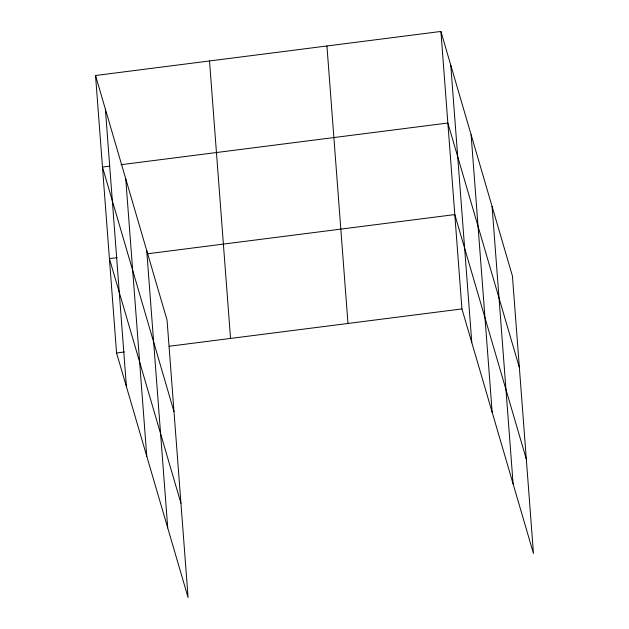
<?xml version="1.0" encoding="UTF-8"?>
<svg xmlns="http://www.w3.org/2000/svg" width="629" height="629" viewBox="0 0 629 629"><rect width="100%" height="100%" fill="white"/><g stroke="black" fill="none" stroke-linecap="round" stroke-linejoin="round"><path stroke-width="0.94" d="M95.537 75.504L167.055 320.075L188.087 597.55L116.569 352.979L95.537 75.504L440.913 31.45L512.431 276.021L533.463 553.496L461.945 308.925L440.913 31.45M109.297 166.198L102.472 167.07L173.997 411.641M120.98 164.712L447.856 123.017L519.373 367.588M117.206 257.638L109.415 258.637L180.932 503.208M147.406 253.786L454.798 214.583L526.316 459.154M116.569 352.979L124.361 351.981M169.17 346.264L461.945 308.925M492.082 206.43L513.115 483.905M471.113 134.732L492.145 412.207M450.765 65.141L471.797 342.608M326.938 45.988L347.971 323.463M209.512 60.966L230.544 338.441M146.706 250.484L167.731 527.959M125.737 178.785L146.769 456.253M105.389 109.187L126.421 386.662"/></g></svg>
